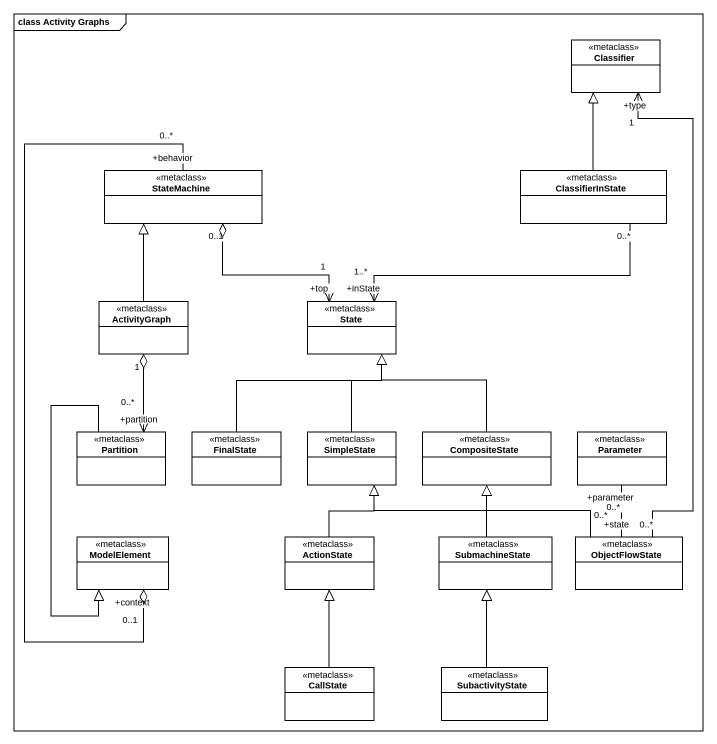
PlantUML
@startuml
mainframe class Activity Graphs
hide circle
hide empty members
class Classifier <<metaclass>> #FFFFFF
class StateMachine <<metaclass>> #FFFFFF
class ClassifierInState <<metaclass>> #FFFFFF
class ActivityGraph <<metaclass>> #FFFFFF
class "State" as State_ <<metaclass>> #FFFFFF
class "Partition" as Partition_ <<metaclass>> #FFFFFF
class FinalState <<metaclass>> #FFFFFF
class SimpleState <<metaclass>> #FFFFFF
class CompositeState <<metaclass>> #FFFFFF
class Parameter <<metaclass>> #FFFFFF
class ModelElement <<metaclass>> #FFFFFF
class ActionState <<metaclass>> #FFFFFF
class SubmachineState <<metaclass>> #FFFFFF
class ObjectFlowState <<metaclass>> #FFFFFF
class CallState <<metaclass>> #FFFFFF
class SubactivityState <<metaclass>> #FFFFFF
StateMachine "+behavior\n0..*" --o "+context\n0..1" ModelElement
ClassifierInState -up-|> Classifier
ActivityGraph -up-|> StateMachine
State_ "+top\n1" <-up-o "0..1" StateMachine
State_ "+inState\n1..*" <-right- "0..*" ClassifierInState
Partition_ "+partition\n0..*" <-up-o "1" ActivityGraph
Partition_ --|> ModelElement
FinalState -up-|> State_
SimpleState -up-|> State_
CompositeState -up-|> State_
ActionState -up-|> SimpleState
SubmachineState -up-|> CompositeState
ObjectFlowState "0..*" -up-> "+type\n1" Classifier
ObjectFlowState -left-|> SimpleState
ObjectFlowState "+state\n0..*" -up- "+parameter\n0..*" Parameter
CallState -up-|> ActionState
SubactivityState -up-|> SubmachineState
@enduml
